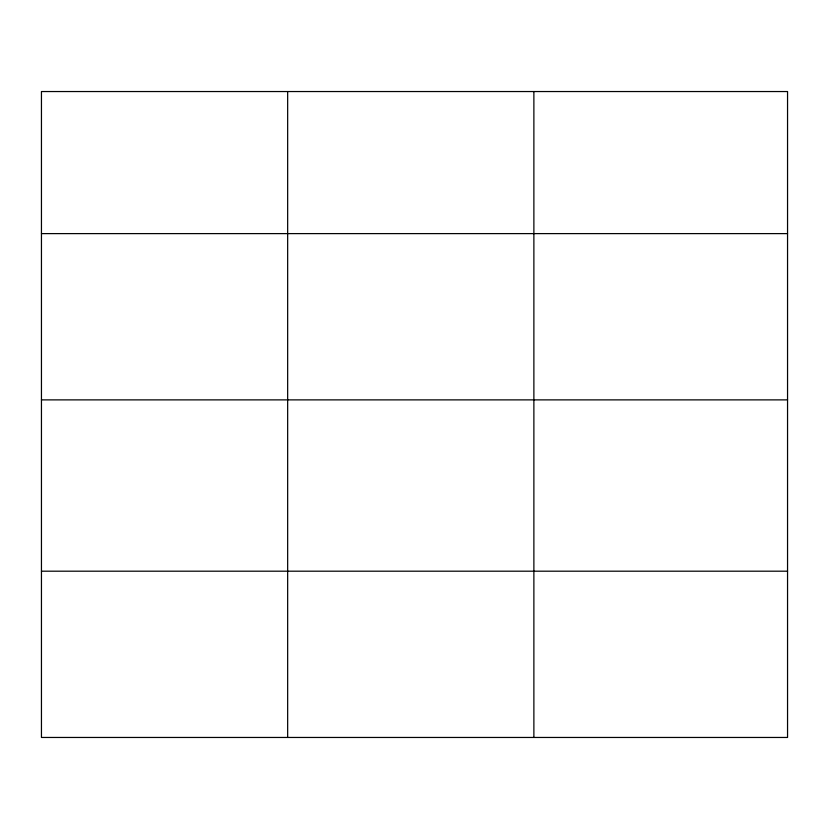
<?xml version="1.0" encoding="UTF-8"?>
<svg xmlns="http://www.w3.org/2000/svg" width="829" height="829" viewBox="0 0 829 829"><rect width="100%" height="100%" fill="white"/><g stroke="black" fill="none" stroke-linecap="round" stroke-linejoin="round"><path stroke-width="1.24" d="M787.55 399.879L787.55 91.542L41.45 91.542L41.45 737.458L787.55 737.458L787.55 399.879L41.45 399.879M41.45 233.612L787.55 233.612M41.45 571.191L787.55 571.191M533.876 91.542L533.876 737.458M287.663 91.542L287.663 737.458"/></g></svg>
